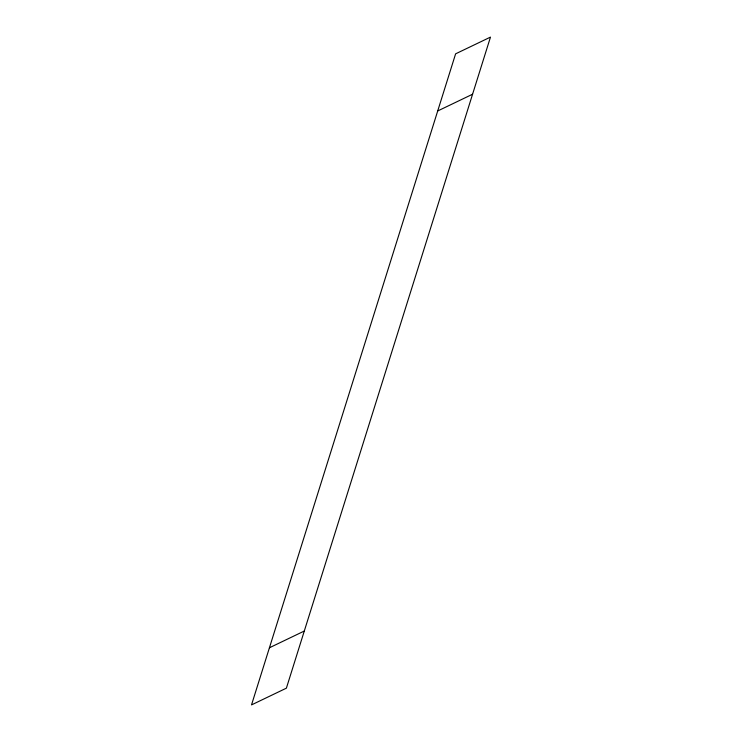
<?xml version="1.0" encoding="UTF-8"?>
<svg xmlns="http://www.w3.org/2000/svg" width="742" height="742" viewBox="0 0 742 742"><rect width="100%" height="100%" fill="white"/><g stroke="black" fill="none" stroke-linecap="round" stroke-linejoin="round"><path stroke-width="1.11" d="M472.571 94.234L286.384 688.168L251.519 704.9L455.616 53.832L490.481 37.1L472.571 94.234L437.706 110.966M269.42 647.775L304.285 631.043"/></g></svg>
